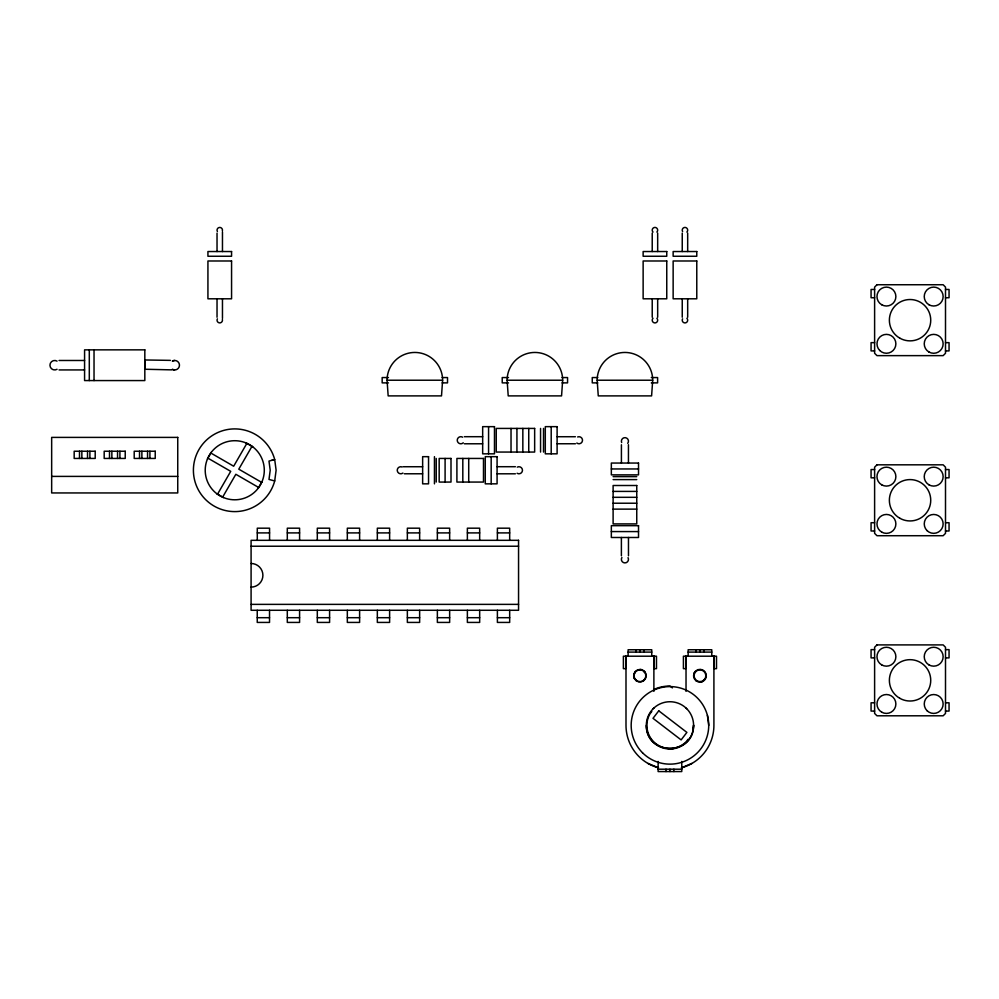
<?xml version="1.0" encoding="UTF-8"?>
<svg xmlns="http://www.w3.org/2000/svg" width="999" height="999" viewBox="0 0 999 999"><rect width="100%" height="100%" fill="white"/><g stroke="black" fill="none" stroke-linecap="round" stroke-linejoin="round"><path stroke-width="1.5" d="M442.607 380.219L441.508 395.891L388.161 395.891L387.063 380.219A27.772 27.772 0 0 1 414.835 352.447A27.772 27.772 0 0 1 442.607 380.219L387.063 380.219M562.662 380.219L561.563 395.891L508.216 395.891L507.117 380.219A27.772 27.772 0 0 1 534.89 352.447A27.772 27.772 0 0 1 562.662 380.219L507.117 380.219M652.697 380.219L651.598 395.891L598.264 395.891L597.165 380.219A27.772 27.772 0 0 1 624.924 352.447A27.772 27.772 0 0 1 652.697 380.219L597.165 380.219M144.917 359.977L170.429 360.377M171.728 369.867L144.73 369.243L144.942 359.79M692.844 731.231A23.626 23.626 0 0 0 663.586 702.609A23.626 23.626 0 0 0 653.421 742.257A23.626 23.626 0 0 0 692.844 731.231L693.581 725.112M274.7 480.956L276.111 470.254L274.7 459.552A41.359 41.359 0 0 0 211.039 436.376A41.359 41.359 0 0 0 211.039 504.133A41.359 41.359 0 0 0 274.7 480.956L268.993 479.433L270.205 470.254L268.993 461.076L274.7 459.552M693.581 725.374C693.893 756.056 646.003 756.056 646.316 725.374M207.467 458.953L211.326 452.272M217.557 494.143L230.719 471.341L207.917 458.166M246.84 443.419L233.679 466.221L210.864 453.047M222.665 497.09L235.839 474.288L258.641 487.462M251.96 446.366L238.786 469.168L261.601 482.342M258.192 488.236L262.05 481.555M634.552 673.226L635.376 671.915M694.168 673.001L695.067 671.59M651.81 711.45L649.974 713.835A23.064 23.064 0 0 0 686.263 741.683L688.086 739.285M704.145 679.919L705.082 678.696M643.331 680.581L644.467 679.532M643.344 680.606L644.492 679.557M653.234 708.653L653.883 708.166M691.932 763.436L681.33 767.831A43.956 43.956 0 0 0 713.91 725.374L713.91 656.206M700.486 682.13L702.122 681.78M874.612 289.46L871.066 289.46L871.066 297.739L874.612 297.739M945.504 289.46L949.05 289.46L949.05 297.739L945.504 297.739M874.612 342.645L871.066 342.645L871.066 350.911L874.612 350.911M945.504 342.645L949.05 342.645L949.05 350.911L945.504 350.911M59.053 360.477L84.578 360.477M59.053 369.93L84.578 369.93M388.436 377.56L382.167 377.56L382.167 382.879L388.436 382.879M442.132 377.56L447.515 377.56L447.515 382.879L442.132 382.879M508.491 377.56L502.222 377.56L502.222 382.879L508.491 382.879M562.025 377.56L567.557 377.56L567.557 382.879L562.025 382.879M597.789 377.56L592.257 377.56L592.257 382.879L597.789 382.879M651.323 377.56L657.604 377.56L657.604 382.879L651.323 382.879M464.348 436.7L482.667 436.7M557.105 436.725L575.387 436.725M464.335 443.781L482.667 443.781M557.105 443.756L575.449 443.756M272.14 460.002L273.027 460.002M403.284 466.733L422.639 466.733M497.077 466.708L515.397 466.708M611.338 468.956L638.523 468.956M874.612 469.542L871.066 469.542L871.066 477.822L874.612 477.822M945.504 469.542L949.05 469.542L949.05 477.822L945.504 477.822M404.345 473.776L422.639 473.776M497.077 473.801L515.384 473.801M51.661 476.398L177.747 476.398M613.111 476.635L636.75 476.635M613.111 479.595L636.75 479.595M613.111 491.408L636.75 491.408M613.111 497.315L636.75 497.315M613.111 503.221L636.75 503.221M613.111 509.128L636.75 509.128M874.612 522.714L871.066 522.714L871.066 530.993L874.612 530.993M945.504 522.714L949.05 522.714L949.05 530.993L945.504 530.993M611.338 531.58L638.523 531.58M257.28 532.904L269.568 532.904M287.3 532.904L299.588 532.904M317.307 532.904L329.595 532.904M347.327 532.904L359.615 532.904M377.335 532.904L389.622 532.904M407.355 532.904L419.642 532.904M437.362 532.904L449.65 532.904M467.37 532.904L479.67 532.904M497.39 532.904L509.677 532.904M251.086 546.228L518.556 546.228M251.086 604.37L518.556 604.37M257.243 617.694L269.53 617.694M287.3 617.694L299.588 617.694M317.307 617.694L329.595 617.694M347.327 617.694L359.615 617.694M377.335 617.694L389.622 617.694M407.355 617.694L419.642 617.694M437.362 617.694L449.65 617.694M467.37 617.694L479.67 617.694M497.39 617.694L509.677 617.694M874.612 649.625L871.066 649.625L871.066 657.891L874.612 657.891M945.504 649.625L949.05 649.625L949.05 657.891L945.504 657.891M628.121 652.11L651.748 652.11M688.149 652.11L711.775 652.11M874.612 702.796L871.066 702.796L871.066 711.076L874.612 711.076M945.504 702.796L949.05 702.796L949.05 711.076L945.504 711.076M668.468 749L672.901 749M658.129 769.205L681.768 769.205M174.5 369.905L173.501 369.767A4.733 4.72 -88.7 0 1 172.365 369.305A4.72 4.72 0 0 0 178.346 368.244A4.72 4.72 0 0 0 178.346 362.175A4.72 4.72 0 0 0 172.365 361.114A4.733 4.72 -88.7 0 1 174.725 360.477M640.609 669.442L642.207 669.829M647.976 763.436L658.578 767.831A43.956 43.956 0 0 1 625.998 725.374L625.998 656.206M246.066 442.957L252.735 446.815M216.771 493.693A29.545 29.545 0 0 0 264.048 474.113A29.545 29.545 0 0 0 223.451 442.957A29.545 29.545 0 0 0 216.771 493.693L223.451 497.552M672.402 687.899L669.954 686.013A39.348 39.348 0 0 0 654.208 689.298M686.026 708.166L686.663 708.653M633.741 676.673L634.203 678.246M707.404 715.334L708.728 725.374M714.148 656.206L714.148 668.656L716.508 668.656L716.508 656.206L683.416 656.206L683.416 668.656L685.789 668.656L685.789 656.206M711.775 656.206L711.775 649.75L688.149 649.75L688.149 656.206M703.908 649.75L703.908 652.11M699.962 649.75L699.962 652.11M696.028 649.75L696.028 652.11M687.674 233.104L687.674 251.536M687.674 298.801L687.674 317.232M686.026 656.206L686.026 691.358M682.242 233.104L682.242 251.536M682.242 298.801L682.242 317.232M681.768 761.425L681.768 771.565L658.129 771.565L658.129 761.425M673.888 769.205L673.888 771.565M669.954 769.205L669.954 771.565M666.008 769.205L666.008 771.565M657.667 233.104L657.667 251.536M657.667 298.801L657.667 317.232M654.12 656.206L654.12 668.656L656.48 668.656L656.48 656.206L623.388 656.206L623.388 668.656L625.761 668.656L625.761 656.206M653.883 656.206L653.883 691.358M652.222 233.104L652.222 251.536M652.222 298.801L652.222 317.232M651.748 656.206L651.748 649.75L628.121 649.75L628.121 656.206M643.88 649.75L643.88 652.11M639.934 649.75L639.934 652.11M636.001 649.75L636.001 652.11M628.471 537.487L628.471 555.806M628.446 444.705L628.446 463.049M621.415 444.767L621.415 463.049M621.39 537.487L621.39 555.794M551.198 426.648L551.198 453.833M543.518 428.421L543.518 452.06M540.559 428.421L540.559 452.06M528.746 428.421L528.746 452.06M522.839 428.421L522.839 452.06M516.933 428.421L516.933 452.06M511.026 428.421L511.026 452.06M509.677 540.322L509.677 528.184L497.39 528.184L497.39 540.322M509.677 610.277L509.677 622.427L497.39 622.427L497.39 610.277M491.171 456.668L491.171 483.841M488.573 426.648L488.573 453.833M479.67 540.322L479.67 528.184L467.37 528.184L467.37 540.322M479.67 610.277L479.67 622.427L467.37 622.427L467.37 610.277M468.718 458.441L468.718 482.067M462.812 458.441L462.812 482.067M449.65 540.322L449.65 528.184L437.362 528.184L437.362 540.322M449.65 610.277L449.65 622.427L437.362 622.427L437.362 610.277M445.092 458.441L445.092 482.067M436.226 458.441L436.226 482.067M434.453 456.668L434.453 483.841M419.642 540.322L419.642 528.184L407.355 528.184L407.355 540.322M419.642 610.277L419.642 622.427L407.355 622.427L407.355 610.277M389.622 540.322L389.622 528.184L377.335 528.184L377.335 540.322M389.622 610.277L389.622 622.427L377.335 622.427L377.335 610.277M359.615 540.322L359.615 528.184L347.327 528.184L347.327 540.322M359.615 610.277L359.615 622.427L347.327 622.427L347.327 610.277M329.595 540.322L329.595 528.184L317.307 528.184L317.307 540.322M329.595 610.277L329.595 622.427L317.307 622.427L317.307 610.277M299.588 540.322L299.588 528.184L287.3 528.184L287.3 540.322M299.588 610.277L299.588 622.427L287.3 622.427L287.3 610.277M269.568 540.322L269.568 528.184L257.28 528.184L257.28 540.322M269.53 610.277L269.53 622.427L257.243 622.427L257.243 610.277M222.465 231.88L222.465 251.536M222.465 298.801L222.465 318.456M217.033 233.104L217.033 251.536M217.033 298.801L217.033 317.232M149.912 451.236L149.912 458.441M147.552 451.236L147.552 458.441M141.883 451.236L141.883 458.441M139.523 451.236L139.523 458.441M119.905 451.236L119.905 458.441M117.545 451.236L117.545 458.441M111.863 451.236L111.863 458.441M109.503 451.236L109.503 458.441M94.031 349.85L94.031 380.569M89.885 451.236L89.885 458.441M89.298 349.85L89.298 380.569M87.525 451.236L87.525 458.441M81.856 451.236L81.856 458.441M79.495 451.236L79.495 458.441M577.622 436.963A3.546 3.546 0 0 1 582.479 440.721A3.546 3.546 0 0 1 576.798 443.044M463.249 442.807A3.546 3.546 0 0 1 458.454 442.894A3.546 3.546 0 0 1 457.954 438.136A3.546 3.546 0 0 1 462.649 437.212M402.922 473.076A3.546 3.546 0 0 1 397.265 470.704A3.546 3.546 0 0 1 402.147 466.983M517.245 467.145A3.546 3.546 0 0 1 522.477 470.342A3.546 3.546 0 0 1 517.082 473.276M621.653 442.532A3.546 3.546 0 0 1 625.399 437.674A3.546 3.546 0 0 1 627.734 443.356M628.046 557.654A3.546 3.546 0 0 1 624.837 562.899A3.546 3.546 0 0 1 621.902 557.492M251.086 563.486A11.813 11.813 0 0 1 262.899 575.299A11.813 11.813 0 0 1 251.086 587.112M686.875 318.269A2.722 2.722 0 0 1 687.037 321.94A2.722 2.722 0 0 1 683.403 322.415A2.722 2.722 0 0 1 682.604 318.831M682.604 231.506A2.722 2.722 0 0 1 683.403 227.922A2.722 2.722 0 0 1 687.037 228.396A2.722 2.722 0 0 1 686.875 232.068M57.043 369.305A4.72 4.72 0 0 1 49.95 365.209A4.72 4.72 0 0 1 57.043 361.114M222.377 319.48A2.722 2.722 0 0 1 219.393 322.877A2.722 2.722 0 0 1 217.395 318.831M217.395 231.506A2.722 2.722 0 0 1 219.393 227.46A2.722 2.722 0 0 1 222.377 230.856M656.867 318.269A2.722 2.722 0 0 1 656.867 322.115A2.722 2.722 0 0 1 653.021 322.115A2.722 2.722 0 0 1 653.021 318.269M653.021 232.068A2.722 2.722 0 0 1 653.021 228.222A2.722 2.722 0 0 1 656.867 228.222A2.722 2.722 0 0 1 656.867 232.068M658.766 710.826L653.009 718.331L681.131 739.909L686.887 732.404L658.766 710.826M876.972 284.74L874.612 287.1L874.612 353.271L876.972 355.632L943.143 355.632L945.504 353.271L945.504 287.1L943.143 284.74L876.972 284.74M876.972 464.822L874.612 467.182L874.612 533.354L876.972 535.714L943.143 535.714L945.504 533.354L945.504 467.182L943.143 464.822L876.972 464.822M876.972 644.904L874.612 647.265L874.612 713.436L876.972 715.796L943.143 715.796L945.504 713.436L945.504 647.265L943.143 644.904L876.972 644.904M231.568 251.536L207.929 251.536L207.929 256.256L231.568 256.256L231.568 251.536M666.758 251.536L643.131 251.536L643.131 256.256L666.758 256.256L666.758 251.536M696.778 251.536L673.139 251.536L673.139 256.256L696.778 256.256L696.778 251.536M231.568 260.989L207.929 260.989L207.929 298.801L231.568 298.801L231.568 260.989M666.758 260.989L643.131 260.989L643.131 298.801L666.758 298.801L666.758 260.989M696.778 260.989L673.139 260.989L673.139 298.801L696.778 298.801L696.778 260.989M144.83 349.85L84.578 349.85L84.578 380.569L144.83 380.569L144.83 349.85M494.48 426.648L482.667 426.648L482.667 453.833L494.48 453.833L494.48 426.648M557.105 426.648L545.292 426.648L545.292 453.833L557.105 453.833L557.105 426.648M534.652 428.421L496.253 428.421L496.253 452.06L534.652 452.06L534.652 428.421M177.747 437.4L51.661 437.4L51.661 492.944L177.747 492.944L177.747 437.4M95.205 451.236L74.176 451.236L74.176 458.441L95.205 458.441L95.205 451.236M125.225 451.236L104.183 451.236L104.183 458.441L125.225 458.441L125.225 451.236M155.232 451.236L134.203 451.236L134.203 458.441L155.232 458.441L155.232 451.236M428.546 456.668L422.639 456.668L422.639 483.841L428.546 483.841L428.546 456.668M497.077 456.668L485.264 456.668L485.264 483.841L497.077 483.841L497.077 456.668M450.999 458.441L439.173 458.441L439.173 482.067L450.999 482.067L450.999 458.441M483.491 458.441L456.905 458.441L456.905 482.067L483.491 482.067L483.491 458.441M638.523 463.049L611.338 463.049L611.338 474.862L638.523 474.862L638.523 463.049M636.75 485.502L613.111 485.502L613.111 523.901L636.75 523.901L636.75 485.502M638.523 525.674L611.338 525.674L611.338 537.487L638.523 537.487L638.523 525.674M518.556 540.322L251.086 540.322L251.086 610.277L518.556 610.277L518.556 540.322M644.805 672.327L643.756 671.178L644.78 672.352M928.958 664.897A9.453 9.453 0 0 0 943.143 656.718A9.453 9.453 0 0 0 928.958 648.526A9.453 9.453 0 0 0 928.958 664.897M881.692 664.897A9.453 9.453 0 0 0 895.878 656.718A9.453 9.453 0 0 0 881.692 648.526A9.453 9.453 0 0 0 881.692 664.897M899.712 698.251A20.679 20.679 0 0 0 930.731 680.344A20.679 20.679 0 0 0 899.712 662.437A20.679 20.679 0 0 0 899.712 698.251M927.01 710.664A9.453 9.453 0 0 0 942.819 706.43A9.453 9.453 0 0 0 931.243 694.854A9.453 9.453 0 0 0 927.01 710.664M881.692 712.162A9.453 9.453 0 0 0 895.878 703.983A9.453 9.453 0 0 0 881.692 695.791A9.453 9.453 0 0 0 881.692 712.162M928.958 484.827A9.453 9.453 0 0 0 943.143 476.635A9.453 9.453 0 0 0 928.958 468.444A9.453 9.453 0 0 0 928.958 484.827M881.692 484.827A9.453 9.453 0 0 0 895.878 476.635A9.453 9.453 0 0 0 881.692 468.444A9.453 9.453 0 0 0 881.692 484.827M899.712 518.181A20.679 20.679 0 0 0 930.731 500.274A20.679 20.679 0 0 0 899.712 482.355A20.679 20.679 0 0 0 899.712 518.181M927.01 530.581A9.453 9.453 0 0 0 942.819 526.348A9.453 9.453 0 0 0 931.243 514.772A9.453 9.453 0 0 0 927.01 530.581M881.692 532.092A9.453 9.453 0 0 0 895.878 523.901A9.453 9.453 0 0 0 881.692 515.709A9.453 9.453 0 0 0 881.692 532.092M928.958 304.745A9.453 9.453 0 0 0 943.143 296.553A9.453 9.453 0 0 0 928.958 288.374A9.453 9.453 0 0 0 928.958 304.745M881.692 304.745A9.453 9.453 0 0 0 895.878 296.553A9.453 9.453 0 0 0 881.692 288.374A9.453 9.453 0 0 0 881.692 304.745M899.712 338.099A20.679 20.679 0 0 0 930.731 320.192A20.679 20.679 0 0 0 899.712 302.285A20.679 20.679 0 0 0 899.712 338.099M928.958 352.01A9.453 9.453 0 0 0 943.143 343.818A9.453 9.453 0 0 0 928.958 335.639A9.453 9.453 0 0 0 928.958 352.01M879.744 350.499A9.453 9.453 0 0 0 895.554 346.266A9.453 9.453 0 0 0 883.978 334.69A9.453 9.453 0 0 0 879.744 350.499M642.532 752.784A38.774 38.774 0 0 0 707.404 735.401A38.774 38.774 0 0 0 659.914 687.911A38.774 38.774 0 0 0 642.532 752.784M697.015 680.856A5.907 5.907 0 0 0 705.868 675.736A5.907 5.907 0 0 0 697.015 670.629A5.907 5.907 0 0 0 697.015 680.856M636.138 680.269A5.907 5.907 0 0 0 645.754 676.76A5.907 5.907 0 0 0 637.911 670.192A5.907 5.907 0 0 0 636.138 680.269M636.251 680.781A6.281 6.281 0 0 0 646.203 676.36A6.281 6.281 0 0 0 637.399 669.954A6.281 6.281 0 0 0 636.251 680.781M695.816 680.631A6.419 6.419 0 0 0 706.281 676.885A6.419 6.419 0 0 0 697.801 669.705A6.419 6.419 0 0 0 695.816 680.631"/></g></svg>
